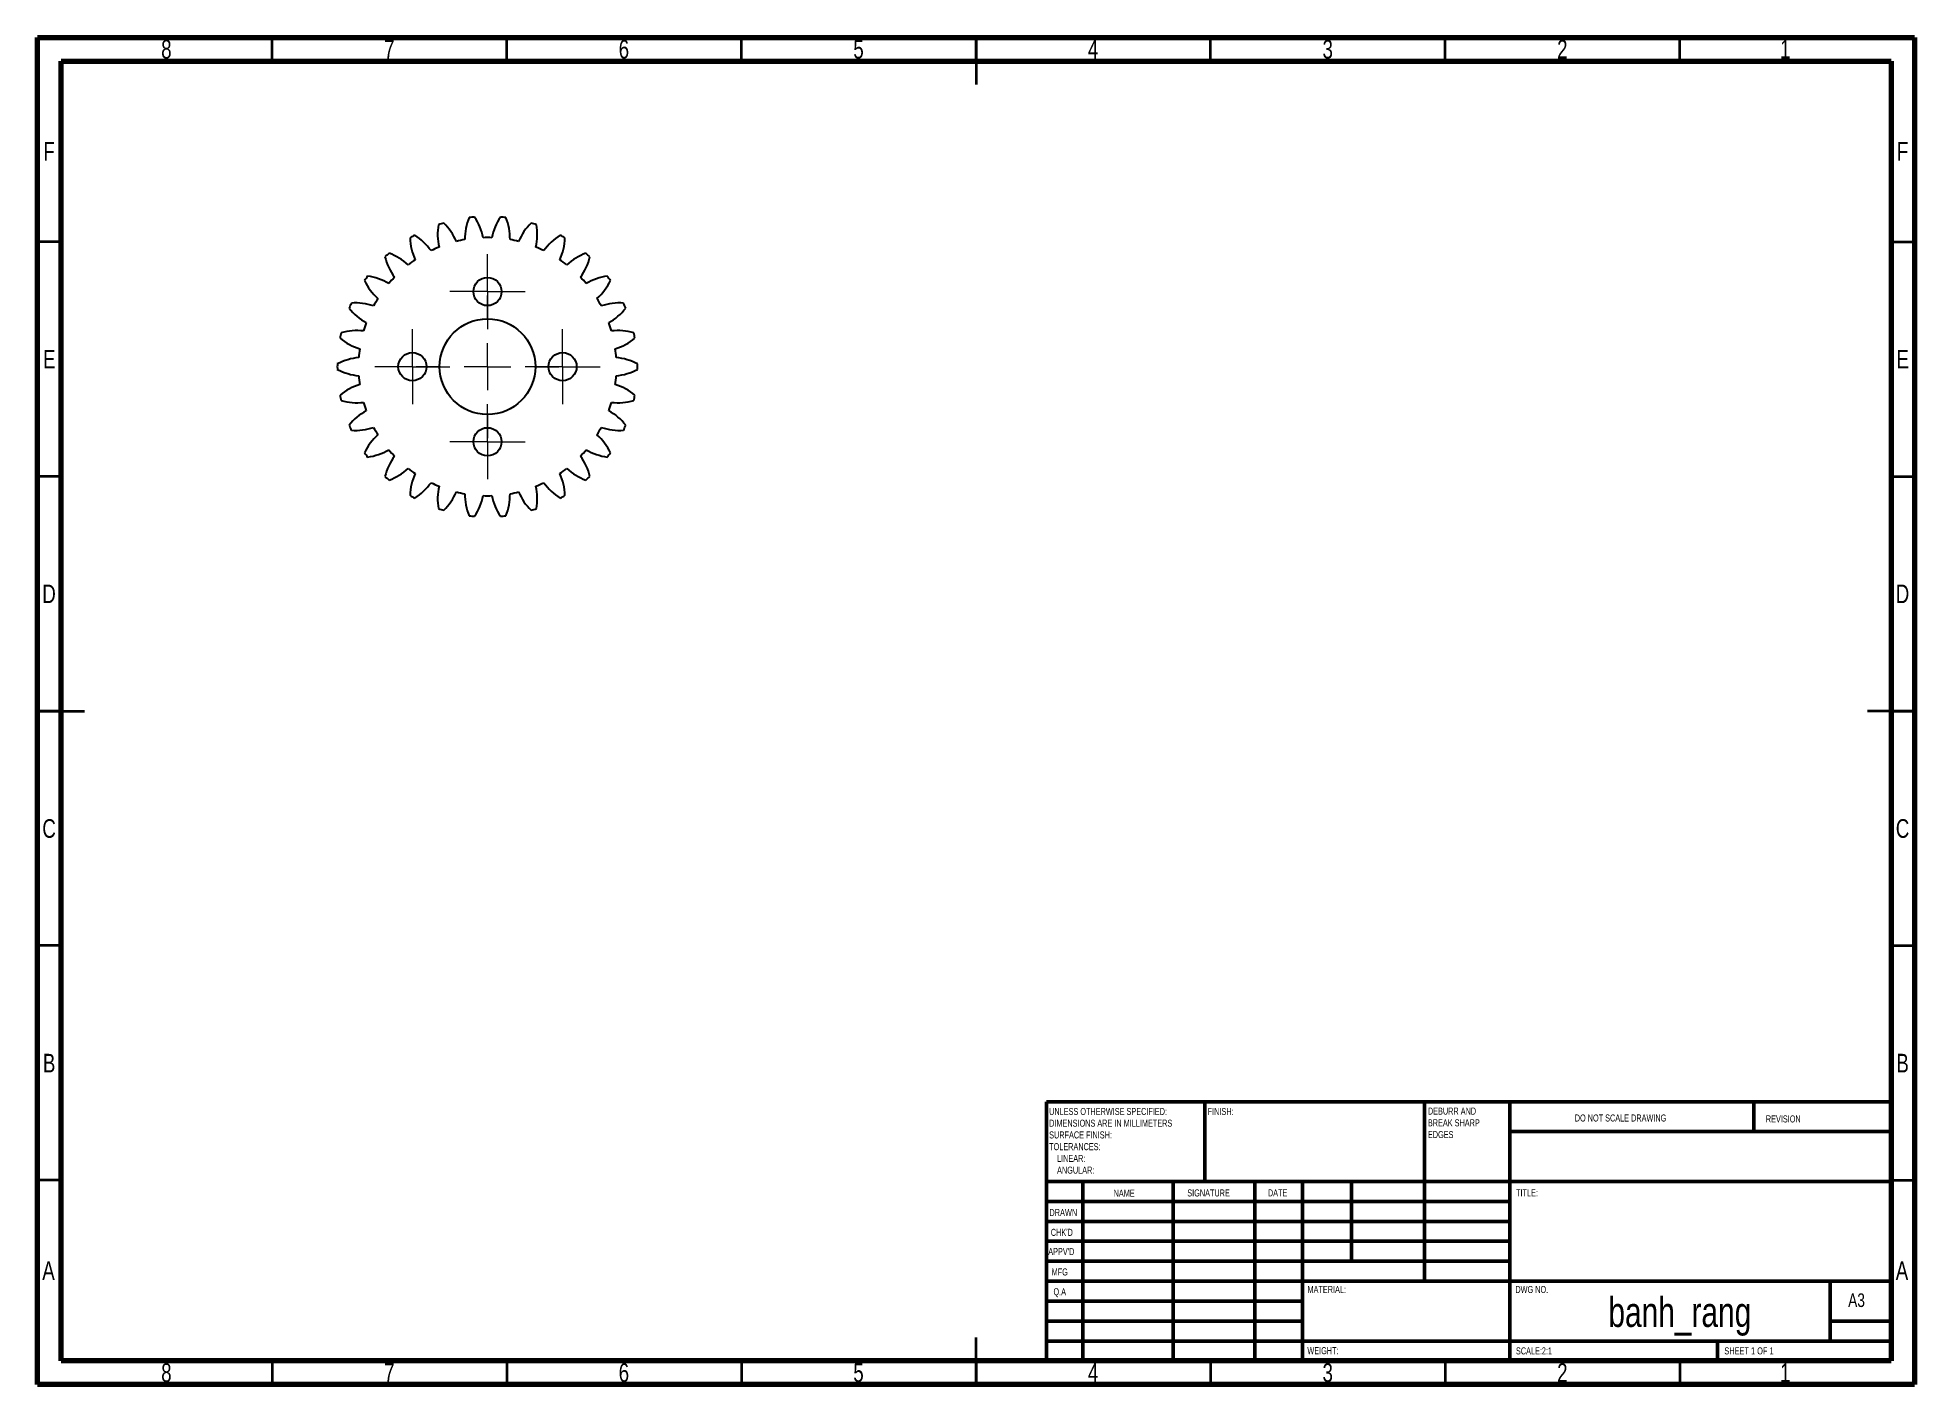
# Model space of a CAD drawing. Header units: millimetres. Extents: x 15 to 415, y 5 to 292.
import ezdxf

# ---------------------------------------------------------------- set-up
doc = ezdxf.new("R2010")
doc.units = ezdxf.units.MM
doc.styles.add('SLDTEXTSTYLE0', font='TXT', dxfattribs={"width": 0.75})
doc.styles.add('SLDTEXTSTYLE1', font='TXT', dxfattribs={"width": 0.686449})
doc.styles.add('SLDTEXTSTYLE2', font='TXT', dxfattribs={"width": 0.6875})

# ---------------------------------------------------------------- blocks, each defined once
blk = doc.blocks.new('SW_NOTE_0')
at = {"color": 0, "linetype": 'Continuous', "lineweight": 0, "char_height": 1.5, "attachment_point": 1, "style": 'SLDTEXTSTYLE0'}
for s, insert in [('UNLESS OTHERWISE SPECIFIED:', (0, 1.93)), ('SURFACE FINISH:', (0, -3.07)), ('DIMENSIONS ARE IN MILLIMETERS', (0, -0.57)), ('TOLERANCES:', (0, -5.57)), ('ANGULAR:', (1.69, -10.57)), ('LINEAR:', (1.69, -8.07))]:
    blk.add_mtext(s, dxfattribs=dict(at, insert=insert))
blk = doc.blocks.new('SW_NOTE_0_1')
at = {"color": 0, "linetype": 'Continuous', "lineweight": 0, "char_height": 1.5, "attachment_point": 1, "style": 'SLDTEXTSTYLE0'}
for s, insert in [('DEBURR AND', (0, 1.93)), ('BREAK SHARP', (0, -0.57)), ('EDGES', (0, -3.07))]:
    blk.add_mtext(s, dxfattribs=dict(at, insert=insert))
blk = doc.blocks.new('SW_CENTERMARKSYMBOL_0')
at = {"color": 0, "linetype": 'Continuous', "lineweight": 18}
for p, q in [((0, 10), (0, 15.2)), ((0, 0), (0, 5)), ((-10, 0), (-15.2, 0)), ((0, 0), (-5, 0)), ((0, 0), (0, -5)), ((0, 0), (5, 0)), ((10, 0), (15.2, 0)), ((0, -10), (0, -15.2))]:
    blk.add_line(p, q, dxfattribs=at)
blk = doc.blocks.new('SW_CENTERMARKSYMBOL_1')
at = {"color": 0, "linetype": 'Continuous', "lineweight": 18}
for p, q in [((0, 5), (0, 8)), ((0, 0), (0, 5)), ((-5, 0), (-8, 0)), ((0, 0), (-5, 0)), ((0, 0), (0, -5)), ((0, 0), (5, 0)), ((5, 0), (8, 0)), ((0, -5), (0, -8))]:
    blk.add_line(p, q, dxfattribs=at)
blk = doc.blocks.new('SW_CENTERMARKSYMBOL_2')
at = {"color": 0, "linetype": 'Continuous', "lineweight": 18}
for p, q in [((0, 5), (0, 8)), ((0, 0), (0, 5)), ((-5, 0), (-8, 0)), ((0, 0), (-5, 0)), ((0, 0), (0, -5)), ((0, 0), (5, 0)), ((5, 0), (8, 0)), ((0, -5), (0, -8))]:
    blk.add_line(p, q, dxfattribs=at)
blk = doc.blocks.new('SW_CENTERMARKSYMBOL_3')
at = {"color": 0, "linetype": 'Continuous', "lineweight": 18}
for p, q in [((0, 5), (0, 8)), ((0, 0), (0, 5)), ((-5, 0), (-8, 0)), ((0, 0), (-5, 0)), ((0, 0), (0, -5)), ((0, 0), (5, 0)), ((5, 0), (8, 0)), ((0, -5), (0, -8))]:
    blk.add_line(p, q, dxfattribs=at)
blk = doc.blocks.new('SW_CENTERMARKSYMBOL_4')
at = {"color": 0, "linetype": 'Continuous', "lineweight": 18}
for p, q in [((0, 5), (0, 8)), ((0, 0), (0, 5)), ((-5, 0), (-8, 0)), ((0, 0), (-5, 0)), ((0, 0), (0, -5)), ((0, 0), (5, 0)), ((5, 0), (8, 0)), ((0, -5), (0, -8))]:
    blk.add_line(p, q, dxfattribs=at)

msp = doc.modelspace()

# ---------------------------------------------------------------- linework, layer by layer
at = {"color": 7, "linetype": 'Continuous', "lineweight": 70}
for p, q in [((15, 5), (15, 292)), ((15, 292), (415, 292)), ((415, 292), (415, 5)), ((20, 10), (20, 287)), ((20, 287), (410, 287)), ((410, 287), (410, 10)), ((410, 10), (20, 10)), ((415, 5), (15, 5))]:
    msp.add_line(p, q, dxfattribs=at)
at = {"color": 7, "linetype": 'Continuous', "lineweight": 35}
for p, q in [((65, 287), (65, 292)), ((115, 287), (115, 292)), ((165, 287), (165, 292)), ((215, 292), (215, 282)), ((215, 287), (215, 292)), ((265, 287), (265, 292)), ((315, 287), (315, 292)), ((365, 287), (365, 292)), ((20, 248.5), (15, 248.5)), ((410, 248.5), (415, 248.5)), ((20, 198.5), (15, 198.5)), ((410, 198.5), (415, 198.5)), ((15, 148.5), (25, 148.5)), ((20, 148.5), (15, 148.5)), ((415, 148.5), (405, 148.5)), ((410, 148.5), (415, 148.5)), ((20, 98.5), (15, 98.5)), ((410, 98.5), (415, 98.5)), ((20, 48.5), (15, 48.5)), ((410, 48.5), (415, 48.5)), ((215, 5), (215, 15)), ((65, 10), (65, 5)), ((115, 10), (115, 5)), ((165, 10), (165, 5)), ((215, 10), (215, 5)), ((265, 10), (265, 5)), ((315, 10), (315, 5)), ((365, 10), (365, 5))]:
    msp.add_line(p, q, dxfattribs=at)
at = {"color": 7, "linetype": 'Continuous', "lineweight": 50}
for p, q in [((230, 65.25), (410, 65.25)), ((230, 65.25), (230, 10)), ((263.8, 48.25), (263.8, 65.25)), ((310.6, 65.25), (310.6, 27)), ((328.8, 65.25), (328.8, 10)), ((380.8, 58.88), (380.8, 65.25)), ((410, 58.88), (328.8, 58.88)), ((410, 48.25), (230, 48.25)), ((237.8, 48.25), (237.8, 10)), ((256.99, 48.25), (256.99, 10)), ((274.4, 48.25), (274.4, 10)), ((284.6, 10), (284.6, 48.25)), ((295, 31.25), (295, 48.25)), ((328.8, 44), (230, 44)), ((328.8, 39.75), (230, 39.75)), ((328.8, 35.5), (230, 35.5)), ((328.8, 31.25), (230, 31.25)), ((284.6, 27), (230, 27)), ((284.6, 27), (410, 27)), ((397, 14.25), (397, 27)), ((284.6, 22.75), (230, 22.75)), ((284.6, 18.5), (230, 18.5)), ((410, 18.5), (397, 18.5)), ((230, 14.25), (410, 14.25)), ((373, 10), (373, 14.25))]:
    msp.add_line(p, q, dxfattribs=at)
at = {"color": 7, "linetype": 'Continuous', "lineweight": 25}
for centre, radius in [((110.89, 237.87), 3), ((110.89, 221.87), 10.2), ((94.89, 221.87), 3), ((126.89, 221.87), 3), ((110.89, 205.87), 3)]:
    msp.add_circle(centre, radius, dxfattribs=at)
for centre, radius, start, end in [((112.26, 250.03), 12, 169.9673, 192.8643), ((110.89, 221.87), 32, 106.952, 109.048), ((93.23, 243.84), 12, 23.1357, 46.0327), ((118.09, 249.13), 12, 157.9673, 180.8643), ((110.89, 221.87), 32, 94.952, 97.048), ((98.18, 247.04), 12, 11.1357, 34.0327), ((123.59, 247.04), 12, 145.9673, 168.8643), ((110.89, 221.87), 32, 82.952, 85.048), ((103.69, 249.13), 12, 359.1357, 22.0327), ((128.55, 243.84), 12, 133.9673, 156.8643), ((110.89, 221.87), 32, 70.952, 73.048), ((109.51, 250.03), 12, 347.1357, 10.0327), ((110.89, 221.87), 32, 118.952, 121.048), ((106.38, 249.7), 12, 181.9673, 204.8643), ((89.04, 239.69), 12, 35.1357, 58.0327), ((110.89, 221.87), 27.5, 100.056, 103.944), ((110.89, 221.87), 27.5, 88.056, 91.944), ((110.89, 221.87), 27.5, 76.056, 79.944), ((132.73, 239.69), 12, 121.9673, 144.8643), ((115.4, 249.7), 12, 335.1357, 358.0327), ((110.89, 221.87), 32, 58.952, 61.048), ((110.89, 221.87), 32, 130.952, 133.048), ((100.69, 248.15), 12, 193.9673, 216.8643), ((85.82, 234.76), 12, 47.1357, 70.0327), ((110.89, 221.87), 27.5, 124.056, 127.944), ((110.89, 221.87), 27.5, 112.056, 115.944), ((110.89, 221.87), 27.5, 64.056, 67.944), ((110.89, 221.87), 27.5, 52.056, 55.944), ((135.96, 234.76), 12, 109.9673, 132.8643), ((121.09, 248.15), 12, 323.1357, 346.0327), ((110.89, 221.87), 32, 46.952, 49.048), ((110.89, 221.87), 32, 142.952, 145.048), ((95.45, 245.46), 12, 205.9673, 228.8643), ((83.68, 229.27), 12, 59.1357, 82.0327), ((110.89, 221.87), 27.5, 136.056, 139.944), ((110.89, 221.87), 27.5, 40.056, 43.944), ((138.09, 229.27), 12, 97.9673, 120.8643), ((126.33, 245.46), 12, 311.1357, 334.0327), ((110.89, 221.87), 32, 34.952, 37.048), ((110.89, 221.87), 27.5, 148.056, 151.944), ((110.89, 221.87), 27.5, 28.056, 31.944), ((110.89, 221.87), 32, 154.952, 157.048), ((90.88, 241.73), 12, 217.9673, 240.8643), ((82.74, 223.45), 12, 71.1357, 94.0327), ((139.03, 223.45), 12, 85.9673, 108.8643), ((130.89, 241.73), 12, 299.1357, 322.0327), ((110.89, 221.87), 32, 22.952, 25.048), ((110.89, 221.87), 32, 166.952, 169.048), ((83.03, 217.56), 12, 83.1357, 106.0327), ((110.89, 221.87), 27.5, 160.056, 163.944), ((110.89, 221.87), 27.5, 16.056, 19.944), ((138.75, 217.56), 12, 73.9673, 96.8643), ((110.89, 221.87), 32, 10.952, 13.048), ((87.19, 237.14), 12, 229.9673, 252.8643), ((110.89, 221.87), 27.5, 172.056, 175.944), ((134.59, 237.14), 12, 287.1357, 310.0327), ((110.89, 221.87), 27.5, 4.056, 7.944), ((84.53, 211.86), 12, 95.1357, 118.0327), ((110.89, 221.87), 32, 178.952, 181.048), ((84.53, 231.88), 12, 241.9673, 264.8643), ((137.24, 211.86), 12, 61.9673, 84.8643), ((137.24, 231.88), 12, 275.1357, 298.0327), ((110.89, 221.87), 32, 358.952, 1.048), ((87.19, 206.6), 12, 107.1357, 130.0327), ((110.89, 221.87), 27.5, 184.056, 187.944), ((110.89, 221.87), 27.5, 352.056, 355.944), ((134.59, 206.6), 12, 49.9673, 72.8643), ((110.89, 221.87), 32, 190.952, 193.048), ((83.03, 226.18), 12, 253.9673, 276.8643), ((90.88, 202.01), 12, 119.1357, 142.0327), ((110.89, 221.87), 27.5, 196.056, 199.944), ((110.89, 221.87), 27.5, 340.056, 343.944), ((130.89, 202.01), 12, 37.9673, 60.8643), ((138.75, 226.18), 12, 263.1357, 286.0327), ((110.89, 221.87), 32, 346.952, 349.048), ((110.89, 221.87), 32, 202.952, 205.048), ((82.74, 220.29), 12, 265.9673, 288.8643), ((110.89, 221.87), 27.5, 208.056, 211.944), ((110.89, 221.87), 27.5, 328.056, 331.944), ((139.03, 220.29), 12, 251.1357, 274.0327), ((110.89, 221.87), 32, 334.952, 337.048), ((95.45, 198.28), 12, 131.1357, 154.0327), ((83.68, 214.48), 12, 277.9673, 300.8643), ((110.89, 221.87), 27.5, 220.056, 223.944), ((110.89, 221.87), 27.5, 316.056, 319.944), ((138.09, 214.48), 12, 239.1357, 262.0327), ((126.33, 198.28), 12, 25.9673, 48.8643), ((110.89, 221.87), 32, 214.952, 217.048), ((100.69, 195.59), 12, 143.1357, 166.0327), ((85.82, 208.98), 12, 289.9673, 312.8643), ((110.89, 221.87), 27.5, 232.056, 235.944), ((110.89, 221.87), 27.5, 304.056, 307.944), ((135.96, 208.98), 12, 227.1357, 250.0327), ((121.09, 195.59), 12, 13.9673, 36.8643), ((110.89, 221.87), 32, 322.952, 325.048), ((110.89, 221.87), 32, 226.952, 229.048), ((106.38, 194.04), 12, 155.1357, 178.0327), ((89.04, 204.05), 12, 301.9673, 324.8643), ((110.89, 221.87), 27.5, 244.056, 247.944), ((112.26, 193.71), 12, 167.1357, 190.0327), ((110.89, 221.87), 27.5, 292.056, 295.944), ((109.51, 193.71), 12, 349.9673, 12.8643), ((132.73, 204.05), 12, 215.1357, 238.0327), ((115.4, 194.04), 12, 1.9673, 24.8643), ((110.89, 221.87), 32, 310.952, 313.048), ((110.89, 221.87), 32, 238.952, 241.048), ((93.23, 199.9), 12, 313.9673, 336.8643), ((110.89, 221.87), 27.5, 256.056, 259.944), ((118.09, 194.61), 12, 179.1357, 202.0327), ((98.18, 196.71), 12, 325.9673, 348.8643), ((110.89, 221.87), 27.5, 268.056, 271.944), ((123.59, 196.71), 12, 191.1357, 214.0327), ((103.69, 194.61), 12, 337.9673, 0.8643), ((110.89, 221.87), 27.5, 280.056, 283.944), ((128.55, 199.9), 12, 203.1357, 226.0327), ((110.89, 221.87), 32, 298.952, 301.048), ((110.89, 221.87), 32, 250.952, 253.048), ((110.89, 221.87), 32, 262.952, 265.048), ((110.89, 221.87), 32, 274.952, 277.048), ((110.89, 221.87), 32, 286.952, 289.048)]:
    msp.add_arc(centre, radius, start, end, dxfattribs=at)

# ---------------------------------------------------------------- block references
at = {"color": 7, "linetype": 'Continuous', "lineweight": 0}
for name, p in [('SW_CENTERMARKSYMBOL_2', (110.89, 237.87)), ('SW_CENTERMARKSYMBOL_0', (110.89, 221.87)), ('SW_CENTERMARKSYMBOL_3', (94.89, 221.87)), ('SW_CENTERMARKSYMBOL_4', (126.89, 221.87)), ('SW_CENTERMARKSYMBOL_1', (110.89, 205.87)), ('SW_NOTE_0_1', (311.31, 62.07)), ('SW_NOTE_0', (230.59, 61.99))]:
    msp.add_blockref(name, p, dxfattribs=at)

# ---------------------------------------------------------------- texts
for s, insert, char_height, attachment_point, style in [('8', (42.46, 291.5), 3.97, 2, 'SLDTEXTSTYLE0'), ('7', (89.96, 291.5), 3.97, 2, 'SLDTEXTSTYLE0'), ('6', (139.96, 291.5), 3.97, 2, 'SLDTEXTSTYLE0'), ('5', (189.96, 291.5), 3.97, 2, 'SLDTEXTSTYLE0'), ('4', (239.96, 291.5), 3.97, 2, 'SLDTEXTSTYLE0'), ('3', (289.96, 291.5), 3.97, 2, 'SLDTEXTSTYLE0'), ('2', (339.96, 291.5), 3.97, 2, 'SLDTEXTSTYLE0'), ('1', (387.46, 291.5), 3.97, 2, 'SLDTEXTSTYLE0'), ('F', (17.46, 269.75), 3.97, 2, 'SLDTEXTSTYLE0'), ('F', (412.46, 269.75), 3.97, 2, 'SLDTEXTSTYLE0'), ('E', (17.51, 225.45), 3.97, 2, 'SLDTEXTSTYLE0'), ('E', (412.51, 225.45), 3.97, 2, 'SLDTEXTSTYLE0'), ('D', (17.45, 175.45), 3.97, 2, 'SLDTEXTSTYLE0'), ('D', (412.45, 175.45), 3.97, 2, 'SLDTEXTSTYLE0'), ('C', (17.46, 125.45), 3.97, 2, 'SLDTEXTSTYLE0'), ('C', (412.46, 125.45), 3.97, 2, 'SLDTEXTSTYLE0'), ('B', (17.47, 75.45), 3.97, 2, 'SLDTEXTSTYLE0'), ('B', (412.47, 75.45), 3.97, 2, 'SLDTEXTSTYLE0'), ('FINISH:', (264.37, 63.92), 1.5, 1, 'SLDTEXTSTYLE0'), ('DO NOT SCALE DRAWING', (342.61, 62.53), 1.5, 1, 'SLDTEXTSTYLE0'), ('REVISION', (383.33, 62.33), 1.5, 1, 'SLDTEXTSTYLE0'), ('NAME', (244.32, 46.5), 1.5, 1, 'SLDTEXTSTYLE0'), ('SIGNATURE', (260.03, 46.56), 1.5, 1, 'SLDTEXTSTYLE0'), ('DATE', (277.21, 46.58), 1.5, 1, 'SLDTEXTSTYLE0'), ('TITLE:', (330.09, 46.58), 1.5, 1, 'SLDTEXTSTYLE0'), ('DRAWN', (230.64, 42.38), 1.5, 1, 'SLDTEXTSTYLE1'), ("CHK'D", (230.94, 38.16), 1.5, 1, 'SLDTEXTSTYLE0'), ("APPV'D", (230.4, 34.07), 1.5, 1, 'SLDTEXTSTYLE0'), ('A', (17.34, 31.25), 3.97, 2, 'SLDTEXTSTYLE0'), ('MFG', (231.12, 29.72), 1.5, 1, 'SLDTEXTSTYLE0'), ('A', (412.34, 31.25), 3.97, 2, 'SLDTEXTSTYLE0'), ('Q.A', (231.51, 25.5), 1.5, 1, 'SLDTEXTSTYLE0'), ('MATERIAL:', (285.65, 25.99), 1.5, 1, 'SLDTEXTSTYLE0'), ('DWG NO.', (329.95, 25.99), 1.5, 1, 'SLDTEXTSTYLE0'), ('A3', (400.87, 24.41), 2.91, 1, 'SLDTEXTSTYLE0'), ('banh_rang', (365, 23.61), 6.35, 2, 'SLDTEXTSTYLE0'), ('WEIGHT:', (285.62, 12.95), 1.499, 1, 'SLDTEXTSTYLE0'), ('SCALE:2:1', (330.07, 12.9), 1.5, 1, 'SLDTEXTSTYLE0'), ('SHEET 1 OF 1', (374.48, 12.9), 1.5, 1, 'SLDTEXTSTYLE2'), ('8', (42.46, 9.5), 3.97, 2, 'SLDTEXTSTYLE0'), ('7', (89.96, 9.5), 3.97, 2, 'SLDTEXTSTYLE0'), ('6', (139.96, 9.5), 3.97, 2, 'SLDTEXTSTYLE0'), ('5', (189.96, 9.5), 3.97, 2, 'SLDTEXTSTYLE0'), ('4', (239.96, 9.5), 3.97, 2, 'SLDTEXTSTYLE0'), ('3', (289.96, 9.5), 3.97, 2, 'SLDTEXTSTYLE0'), ('2', (339.96, 9.5), 3.97, 2, 'SLDTEXTSTYLE0'), ('1', (387.46, 9.5), 3.97, 2, 'SLDTEXTSTYLE0')]:
    msp.add_mtext(s, dxfattribs=dict(at, insert=insert, char_height=char_height, attachment_point=attachment_point, style=style))

doc.saveas('drawing.dxf')
